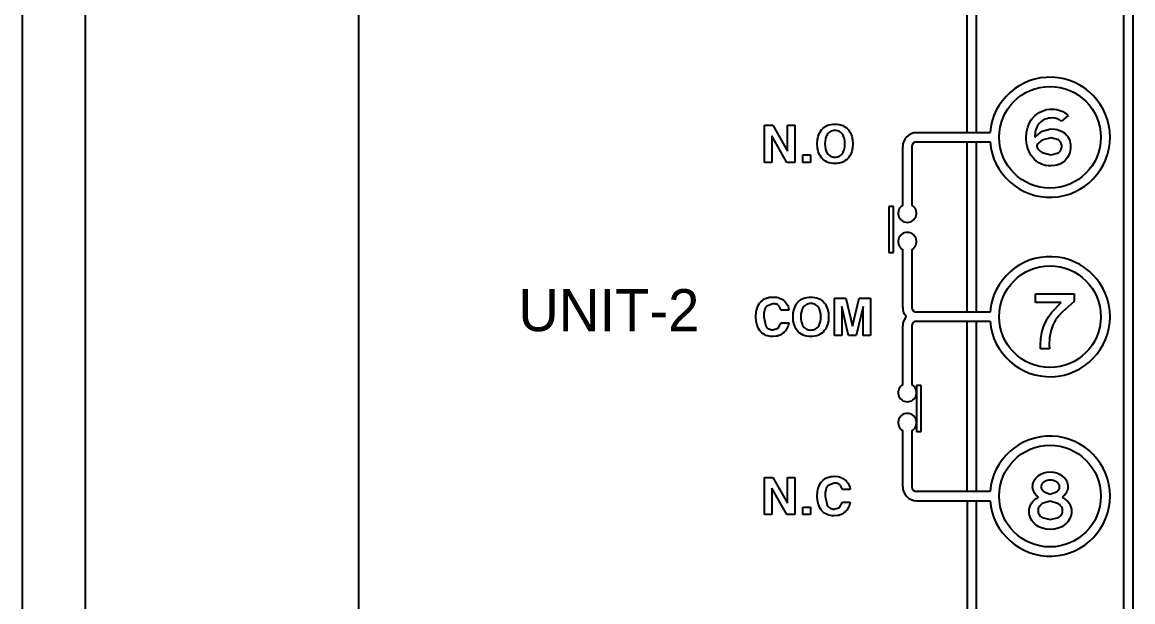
# Model space of a CAD drawing. Header units: millimetres. Extents: x 509 to 2635, y 363 to 1089.
# Drawn here: x 653.61 to 680.03, y 678.32 to 692.11 of the extents above; entities that cross this region are included whole.
import ezdxf

# ---------------------------------------------------------------- set-up
doc = ezdxf.new("R2010")
doc.units = ezdxf.units.MM

msp = doc.modelspace()

# ---------------------------------------------------------------- linework, layer by layer
for p, q in [((653.606, 734.939), (653.606, 636.939)), ((655.106, 734.939), (655.106, 636.939)), ((679.816, 712.533), (679.816, 662.157)), ((680.035, 712.752), (680.035, 661.938)), ((661.606, 711.439), (661.606, 650.439)), ((676.096, 689.483), (676.096, 693.555)), ((676.315, 689.483), (676.315, 693.555)), ((677.62, 689.785), (677.658, 689.835)), ((677.658, 689.835), (677.703, 689.884)), ((677.703, 689.884), (677.752, 689.926)), ((677.752, 689.926), (677.804, 689.962)), ((677.804, 689.962), (677.859, 689.991)), ((677.859, 689.991), (677.917, 690.014)), ((677.948, 689.803), (677.912, 689.786)), ((677.917, 690.014), (677.979, 690.031)), ((677.986, 689.816), (677.948, 689.803)), ((677.979, 690.031), (678.044, 690.04)), ((678.026, 689.826), (677.986, 689.816)), ((678.069, 689.832), (678.026, 689.826)), ((678.044, 690.04), (678.113, 690.044)), ((678.113, 689.833), (678.069, 689.832)), ((678.113, 690.044), (678.17, 690.041)), ((678.179, 689.829), (678.113, 689.833)), ((678.17, 690.041), (678.225, 690.034)), ((678.21, 689.823), (678.179, 689.829)), ((678.239, 689.814), (678.21, 689.823)), ((678.225, 690.034), (678.277, 690.022)), ((678.267, 689.803), (678.239, 689.814)), ((678.293, 689.79), (678.267, 689.803)), ((678.277, 690.022), (678.326, 690.006)), ((678.326, 690.006), (678.373, 689.985)), ((678.499, 689.893), (678.34, 689.756)), ((678.373, 689.985), (678.418, 689.959)), ((678.418, 689.959), (678.46, 689.928)), ((678.46, 689.928), (678.499, 689.893)), ((671.271, 689.658), (671.465, 689.658)), ((671.271, 688.776), (671.271, 689.658)), ((671.465, 689.658), (671.816, 689.045)), ((671.816, 689.045), (671.817, 689.658)), ((671.817, 689.658), (671.989, 689.658)), ((671.989, 689.658), (671.989, 688.776)), ((672.601, 689.514), (672.625, 689.547)), ((672.625, 689.547), (672.655, 689.58)), ((672.655, 689.58), (672.688, 689.608)), ((672.688, 689.608), (672.723, 689.633)), ((672.723, 689.633), (672.762, 689.652)), ((672.762, 689.652), (672.804, 689.668)), ((672.804, 689.668), (672.849, 689.679)), ((672.849, 689.679), (672.897, 689.686)), ((672.897, 689.686), (672.947, 689.688)), ((672.947, 689.688), (672.998, 689.686)), ((672.998, 689.686), (673.045, 689.679)), ((673.045, 689.679), (673.09, 689.668)), ((673.09, 689.668), (673.131, 689.652)), ((673.131, 689.652), (673.17, 689.633)), ((673.17, 689.633), (673.206, 689.608)), ((673.206, 689.608), (673.239, 689.58)), ((673.239, 689.58), (673.268, 689.547)), ((673.268, 689.547), (673.292, 689.514)), ((677.506, 689.491), (677.536, 689.617)), ((677.536, 689.617), (677.559, 689.676)), ((677.559, 689.676), (677.587, 689.732)), ((677.587, 689.732), (677.62, 689.785)), ((677.732, 689.574), (677.719, 689.534)), ((677.748, 689.611), (677.732, 689.574)), ((677.767, 689.646), (677.748, 689.611)), ((677.79, 689.68), (677.767, 689.646)), ((677.817, 689.711), (677.79, 689.68)), ((677.847, 689.74), (677.817, 689.711)), ((677.879, 689.765), (677.847, 689.74)), ((677.876, 689.517), (678.096, 689.571)), ((677.912, 689.786), (677.879, 689.765)), ((678.096, 689.571), (678.191, 689.564)), ((678.191, 689.564), (678.235, 689.555)), ((678.235, 689.555), (678.276, 689.543)), ((678.276, 689.543), (678.316, 689.528)), ((678.317, 689.774), (678.293, 689.79)), ((678.34, 689.756), (678.317, 689.774)), ((671.445, 689.404), (671.442, 689.404)), ((671.442, 689.404), (671.442, 688.776)), ((671.804, 688.776), (671.445, 689.404)), ((672.524, 689.217), (672.53, 689.314)), ((672.53, 689.314), (672.549, 689.401)), ((672.549, 689.401), (672.563, 689.441)), ((672.563, 689.441), (672.581, 689.478)), ((672.581, 689.478), (672.601, 689.514)), ((672.711, 689.284), (672.708, 689.217)), ((672.721, 689.343), (672.711, 689.284)), ((672.739, 689.395), (672.721, 689.343)), ((672.75, 689.418), (672.739, 689.395)), ((672.763, 689.44), (672.75, 689.418)), ((672.78, 689.461), (672.763, 689.44)), ((672.798, 689.48), (672.78, 689.461)), ((672.819, 689.496), (672.798, 689.48)), ((672.841, 689.509), (672.819, 689.496)), ((672.865, 689.519), (672.841, 689.509)), ((672.891, 689.526), (672.865, 689.519)), ((672.918, 689.531), (672.891, 689.526)), ((672.947, 689.532), (672.918, 689.531)), ((672.977, 689.531), (672.947, 689.532)), ((673.004, 689.526), (672.977, 689.531)), ((673.029, 689.519), (673.004, 689.526)), ((673.053, 689.509), (673.029, 689.519)), ((673.075, 689.496), (673.053, 689.509)), ((673.095, 689.48), (673.075, 689.496)), ((673.113, 689.461), (673.095, 689.48)), ((673.13, 689.44), (673.113, 689.461)), ((673.143, 689.418), (673.13, 689.44)), ((673.154, 689.395), (673.143, 689.418)), ((673.172, 689.343), (673.154, 689.395)), ((673.183, 689.284), (673.172, 689.343)), ((673.186, 689.217), (673.183, 689.284)), ((673.292, 689.514), (673.313, 689.478)), ((673.313, 689.478), (673.33, 689.441)), ((673.33, 689.441), (673.345, 689.401)), ((673.345, 689.401), (673.364, 689.314)), ((673.364, 689.314), (673.37, 689.217)), ((676.639, 689.483), (674.889, 689.483)), ((677.495, 689.353), (677.506, 689.491)), ((677.505, 689.223), (677.495, 689.353)), ((677.71, 689.493), (677.703, 689.405)), ((677.703, 689.405), (677.704, 689.374)), ((677.704, 689.374), (677.876, 689.517)), ((677.719, 689.534), (677.71, 689.493)), ((677.849, 689.284), (677.805, 689.251)), ((677.904, 689.313), (677.849, 689.284)), ((678.096, 689.36), (677.904, 689.313)), ((678.267, 689.312), (678.096, 689.36)), ((678.285, 689.297), (678.267, 689.312)), ((678.301, 689.282), (678.285, 689.297)), ((678.315, 689.264), (678.301, 689.282)), ((678.316, 689.528), (678.353, 689.509)), ((678.353, 689.509), (678.389, 689.486)), ((678.389, 689.486), (678.422, 689.46)), ((678.422, 689.46), (678.453, 689.43)), ((678.453, 689.43), (678.48, 689.398)), ((678.48, 689.398), (678.503, 689.363)), ((678.503, 689.363), (678.521, 689.326)), ((678.521, 689.326), (678.536, 689.286)), ((678.536, 689.286), (678.546, 689.244)), ((672.53, 689.121), (672.524, 689.217)), ((672.549, 689.034), (672.53, 689.121)), ((672.563, 688.994), (672.549, 689.034)), ((672.708, 689.217), (672.711, 689.151)), ((672.711, 689.151), (672.721, 689.092)), ((672.721, 689.092), (672.739, 689.04)), ((672.739, 689.04), (672.75, 689.016)), ((672.75, 689.016), (672.763, 688.995)), ((673.13, 688.995), (673.143, 689.016)), ((673.143, 689.016), (673.154, 689.04)), ((673.154, 689.04), (673.172, 689.092)), ((673.172, 689.092), (673.183, 689.151)), ((673.183, 689.151), (673.186, 689.217)), ((673.345, 689.034), (673.33, 688.994)), ((673.364, 689.121), (673.345, 689.034)), ((673.37, 689.217), (673.364, 689.121)), ((674.559, 687.756), (674.559, 689.153)), ((674.778, 689.154), (674.778, 687.756)), ((674.888, 689.264), (676.639, 689.264)), ((676.096, 685.212), (676.096, 689.264)), ((676.315, 685.212), (676.315, 689.264)), ((677.518, 689.162), (677.505, 689.223)), ((677.535, 689.104), (677.518, 689.162)), ((677.557, 689.047), (677.535, 689.104)), ((677.585, 688.993), (677.557, 689.047)), ((677.758, 689.194), (677.748, 689.174)), ((677.748, 689.174), (677.755, 689.149)), ((677.755, 689.149), (677.765, 689.125)), ((677.771, 689.214), (677.758, 689.194)), ((677.765, 689.125), (677.778, 689.103)), ((677.787, 689.233), (677.771, 689.214)), ((677.778, 689.103), (677.793, 689.082)), ((677.805, 689.251), (677.787, 689.233)), ((677.793, 689.082), (677.811, 689.062)), ((677.811, 689.062), (677.831, 689.043)), ((677.831, 689.043), (677.879, 689.01)), ((677.879, 689.01), (678.087, 688.953)), ((678.263, 689.004), (678.282, 689.019)), ((678.282, 689.019), (678.299, 689.035)), ((678.299, 689.035), (678.313, 689.053)), ((678.313, 689.053), (678.325, 689.071)), ((678.326, 689.246), (678.315, 689.264)), ((678.325, 689.071), (678.334, 689.091)), ((678.334, 689.226), (678.326, 689.246)), ((678.341, 689.205), (678.334, 689.226)), ((678.334, 689.091), (678.34, 689.113)), ((678.34, 689.113), (678.344, 689.135)), ((678.344, 689.183), (678.341, 689.205)), ((678.345, 689.159), (678.344, 689.183)), ((678.344, 689.135), (678.345, 689.159)), ((678.536, 689.011), (678.521, 688.969)), ((678.546, 689.056), (678.536, 689.011)), ((678.546, 689.244), (678.552, 689.2)), ((678.552, 689.103), (678.546, 689.056)), ((678.552, 689.2), (678.554, 689.153)), ((678.554, 689.153), (678.552, 689.103)), ((671.442, 688.776), (671.271, 688.776)), ((671.989, 688.776), (671.804, 688.776)), ((672.179, 688.955), (672.363, 688.955)), ((672.179, 688.776), (672.179, 688.955)), ((672.363, 688.776), (672.179, 688.776)), ((672.363, 688.955), (672.363, 688.776)), ((672.581, 688.956), (672.563, 688.994)), ((672.601, 688.921), (672.581, 688.956)), ((672.625, 688.888), (672.601, 688.921)), ((672.655, 688.855), (672.625, 688.888)), ((672.688, 688.826), (672.655, 688.855)), ((672.723, 688.802), (672.688, 688.826)), ((672.762, 688.782), (672.723, 688.802)), ((672.804, 688.766), (672.762, 688.782)), ((672.763, 688.995), (672.78, 688.973)), ((672.78, 688.973), (672.798, 688.954)), ((672.798, 688.954), (672.819, 688.938)), ((672.849, 688.755), (672.804, 688.766)), ((672.819, 688.938), (672.841, 688.925)), ((672.841, 688.925), (672.865, 688.914)), ((672.897, 688.749), (672.849, 688.755)), ((672.865, 688.914), (672.891, 688.907)), ((672.891, 688.907), (672.918, 688.903)), ((672.947, 688.747), (672.897, 688.749)), ((672.918, 688.903), (672.947, 688.901)), ((672.947, 688.901), (672.977, 688.903)), ((672.998, 688.749), (672.947, 688.747)), ((672.977, 688.903), (673.004, 688.907)), ((673.045, 688.755), (672.998, 688.749)), ((673.004, 688.907), (673.029, 688.914)), ((673.029, 688.914), (673.053, 688.925)), ((673.09, 688.766), (673.045, 688.755)), ((673.053, 688.925), (673.075, 688.938)), ((673.075, 688.938), (673.095, 688.954)), ((673.131, 688.782), (673.09, 688.766)), ((673.095, 688.954), (673.113, 688.973)), ((673.113, 688.973), (673.13, 688.995)), ((673.17, 688.802), (673.131, 688.782)), ((673.206, 688.826), (673.17, 688.802)), ((673.239, 688.855), (673.206, 688.826)), ((673.268, 688.888), (673.239, 688.855)), ((673.292, 688.921), (673.268, 688.888)), ((673.313, 688.956), (673.292, 688.921)), ((673.33, 688.994), (673.313, 688.956)), ((677.617, 688.942), (677.585, 688.993)), ((677.654, 688.893), (677.617, 688.942)), ((677.698, 688.845), (677.654, 688.893)), ((677.745, 688.804), (677.698, 688.845)), ((677.795, 688.769), (677.745, 688.804)), ((677.847, 688.741), (677.795, 688.769)), ((678.087, 688.953), (678.263, 689.004)), ((678.351, 688.763), (678.312, 688.741)), ((678.387, 688.79), (678.351, 688.763)), ((678.422, 688.82), (678.387, 688.79)), ((678.453, 688.854), (678.422, 688.82)), ((678.48, 688.89), (678.453, 688.854)), ((678.503, 688.928), (678.48, 688.89)), ((678.521, 688.969), (678.503, 688.928)), ((677.903, 688.719), (677.847, 688.741)), ((677.961, 688.703), (677.903, 688.719)), ((678.022, 688.693), (677.961, 688.703)), ((678.087, 688.69), (678.022, 688.693)), ((678.183, 688.698), (678.087, 688.69)), ((678.229, 688.709), (678.183, 688.698)), ((678.272, 688.723), (678.229, 688.709)), ((678.312, 688.741), (678.272, 688.723)), ((674.342, 687.727), (674.232, 687.727)), ((674.232, 687.727), (674.232, 686.632)), ((674.342, 686.632), (674.342, 687.727)), ((674.232, 686.632), (674.342, 686.632)), ((674.559, 685.323), (674.559, 686.7)), ((674.778, 686.7), (674.778, 685.322)), ((677.717, 685.65), (678.637, 685.65)), ((677.717, 685.44), (677.717, 685.65)), ((678.637, 685.65), (678.637, 685.466)), ((671.094, 685.304), (671.111, 685.346)), ((671.111, 685.346), (671.131, 685.386)), ((671.131, 685.386), (671.155, 685.422)), ((671.155, 685.422), (671.182, 685.455)), ((671.182, 685.455), (671.211, 685.482)), ((671.211, 685.482), (671.241, 685.506)), ((671.241, 685.506), (671.274, 685.526)), ((671.274, 685.526), (671.309, 685.542)), ((671.31, 685.33), (671.295, 685.305)), ((671.309, 685.542), (671.346, 685.555)), ((671.328, 685.352), (671.31, 685.33)), ((671.471, 685.411), (671.328, 685.352)), ((671.346, 685.555), (671.385, 685.564)), ((671.385, 685.564), (671.426, 685.569)), ((671.426, 685.569), (671.47, 685.571)), ((671.47, 685.571), (671.555, 685.564)), ((671.518, 685.408), (671.471, 685.411)), ((671.538, 685.404), (671.518, 685.408)), ((671.558, 685.398), (671.538, 685.404)), ((671.555, 685.564), (671.594, 685.556)), ((671.576, 685.39), (671.558, 685.398)), ((671.592, 685.38), (671.576, 685.39)), ((671.607, 685.369), (671.592, 685.38)), ((671.594, 685.556), (671.631, 685.544)), ((671.62, 685.356), (671.607, 685.369)), ((671.667, 685.26), (671.62, 685.356)), ((671.631, 685.544), (671.665, 685.529)), ((671.665, 685.529), (671.698, 685.511)), ((671.698, 685.511), (671.728, 685.489)), ((671.728, 685.489), (671.755, 685.464)), ((671.755, 685.464), (671.793, 685.419)), ((671.793, 685.419), (671.809, 685.395)), ((671.809, 685.395), (671.822, 685.37)), ((671.822, 685.37), (671.833, 685.344)), ((671.833, 685.344), (671.841, 685.317)), ((671.841, 685.317), (671.851, 685.26)), ((671.975, 685.284), (671.989, 685.324)), ((671.989, 685.324), (672.007, 685.362)), ((672.007, 685.362), (672.027, 685.397)), ((672.027, 685.397), (672.051, 685.43)), ((672.051, 685.43), (672.081, 685.463)), ((672.081, 685.463), (672.114, 685.492)), ((672.114, 685.492), (672.149, 685.516)), ((672.149, 685.516), (672.188, 685.536)), ((672.189, 685.323), (672.176, 685.301)), ((672.188, 685.536), (672.23, 685.551)), ((672.206, 685.345), (672.189, 685.323)), ((672.224, 685.363), (672.206, 685.345)), ((672.245, 685.379), (672.224, 685.363)), ((672.23, 685.551), (672.275, 685.562)), ((672.267, 685.392), (672.245, 685.379)), ((672.291, 685.402), (672.267, 685.392)), ((672.275, 685.562), (672.323, 685.569)), ((672.316, 685.409), (672.291, 685.402)), ((672.344, 685.414), (672.316, 685.409)), ((672.323, 685.569), (672.373, 685.571)), ((672.373, 685.415), (672.344, 685.414)), ((672.373, 685.571), (672.424, 685.569)), ((672.403, 685.414), (672.373, 685.415)), ((672.43, 685.409), (672.403, 685.414)), ((672.424, 685.569), (672.471, 685.562)), ((672.455, 685.402), (672.43, 685.409)), ((672.479, 685.392), (672.455, 685.402)), ((672.471, 685.562), (672.516, 685.551)), ((672.501, 685.379), (672.479, 685.392)), ((672.521, 685.363), (672.501, 685.379)), ((672.516, 685.551), (672.557, 685.536)), ((672.539, 685.345), (672.521, 685.363)), ((672.556, 685.323), (672.539, 685.345)), ((672.569, 685.301), (672.556, 685.323)), ((672.557, 685.536), (672.596, 685.516)), ((672.596, 685.516), (672.632, 685.492)), ((672.632, 685.492), (672.665, 685.463)), ((672.665, 685.463), (672.694, 685.43)), ((672.694, 685.43), (672.718, 685.397)), ((672.718, 685.397), (672.739, 685.362)), ((672.739, 685.362), (672.756, 685.324)), ((672.756, 685.324), (672.771, 685.284)), ((672.935, 685.542), (673.204, 685.542)), ((672.935, 684.659), (672.935, 685.542)), ((673.109, 685.344), (673.107, 685.344)), ((673.107, 685.344), (673.107, 684.659)), ((673.271, 684.659), (673.109, 685.344)), ((673.204, 685.542), (673.363, 684.875)), ((673.366, 684.875), (673.523, 685.542)), ((673.615, 685.344), (673.451, 684.659)), ((673.523, 685.542), (673.789, 685.542)), ((673.617, 685.344), (673.615, 685.344)), ((673.617, 684.659), (673.617, 685.344)), ((673.789, 685.542), (673.789, 684.659)), ((678.331, 685.44), (677.717, 685.44)), ((678.111, 685.212), (678.331, 685.44)), ((678.637, 685.466), (678.356, 685.208)), ((671.065, 685.103), (671.072, 685.21)), ((671.072, 684.995), (671.065, 685.103)), ((671.072, 685.21), (671.081, 685.258)), ((671.081, 685.258), (671.094, 685.304)), ((671.257, 685.179), (671.253, 685.099)), ((671.253, 685.099), (671.303, 684.881)), ((671.271, 685.248), (671.257, 685.179)), ((671.282, 685.278), (671.271, 685.248)), ((671.295, 685.305), (671.282, 685.278)), ((671.851, 685.26), (671.667, 685.26)), ((671.949, 685.1), (671.956, 685.197)), ((671.956, 685.004), (671.949, 685.1)), ((671.956, 685.197), (671.975, 685.284)), ((672.137, 685.167), (672.134, 685.1)), ((672.134, 685.1), (672.137, 685.034)), ((672.147, 685.226), (672.137, 685.167)), ((672.165, 685.278), (672.147, 685.226)), ((672.176, 685.301), (672.165, 685.278)), ((672.58, 685.278), (672.569, 685.301)), ((672.598, 685.226), (672.58, 685.278)), ((672.609, 685.167), (672.598, 685.226)), ((672.612, 685.1), (672.609, 685.167)), ((672.609, 685.034), (672.612, 685.1)), ((672.771, 685.284), (672.79, 685.197)), ((672.79, 685.197), (672.796, 685.1)), ((672.796, 685.1), (672.79, 685.004)), ((676.639, 685.212), (674.888, 685.212)), ((677.963, 684.992), (678.028, 685.101)), ((678.028, 685.101), (678.111, 685.212)), ((678.261, 685.106), (678.197, 685.023)), ((678.356, 685.208), (678.261, 685.106)), ((671.093, 684.9), (671.072, 684.995)), ((671.109, 684.857), (671.093, 684.9)), ((671.128, 684.818), (671.109, 684.857)), ((671.151, 684.781), (671.128, 684.818)), ((671.177, 684.748), (671.151, 684.781)), ((671.303, 684.881), (671.318, 684.86)), ((671.318, 684.86), (671.335, 684.841)), ((671.335, 684.841), (671.353, 684.825)), ((671.353, 684.825), (671.373, 684.812)), ((671.373, 684.812), (671.395, 684.802)), ((671.395, 684.802), (671.419, 684.795)), ((671.419, 684.795), (671.444, 684.791)), ((671.444, 684.791), (671.471, 684.789)), ((671.471, 684.789), (671.599, 684.832)), ((671.599, 684.832), (671.667, 684.955)), ((671.667, 684.955), (671.851, 684.955)), ((671.805, 684.821), (671.771, 684.767)), ((671.832, 684.884), (671.805, 684.821)), ((671.851, 684.955), (671.832, 684.884)), ((671.975, 684.917), (671.956, 685.004)), ((671.989, 684.877), (671.975, 684.917)), ((672.007, 684.839), (671.989, 684.877)), ((672.027, 684.804), (672.007, 684.839)), ((672.051, 684.771), (672.027, 684.804)), ((672.137, 685.034), (672.147, 684.975)), ((672.147, 684.975), (672.165, 684.923)), ((672.165, 684.923), (672.176, 684.9)), ((672.176, 684.9), (672.189, 684.878)), ((672.189, 684.878), (672.206, 684.856)), ((672.206, 684.856), (672.224, 684.837)), ((672.224, 684.837), (672.245, 684.821)), ((672.245, 684.821), (672.267, 684.808)), ((672.267, 684.808), (672.291, 684.798)), ((672.291, 684.798), (672.316, 684.79)), ((672.316, 684.79), (672.344, 684.786)), ((672.344, 684.786), (672.373, 684.784)), ((672.373, 684.784), (672.403, 684.786)), ((672.403, 684.786), (672.43, 684.79)), ((672.43, 684.79), (672.455, 684.798)), ((672.455, 684.798), (672.479, 684.808)), ((672.479, 684.808), (672.501, 684.821)), ((672.501, 684.821), (672.521, 684.837)), ((672.521, 684.837), (672.539, 684.856)), ((672.539, 684.856), (672.556, 684.878)), ((672.556, 684.878), (672.569, 684.9)), ((672.569, 684.9), (672.58, 684.923)), ((672.58, 684.923), (672.598, 684.975)), ((672.598, 684.975), (672.609, 685.034)), ((672.718, 684.804), (672.694, 684.771)), ((672.739, 684.839), (672.718, 684.804)), ((672.756, 684.877), (672.739, 684.839)), ((672.771, 684.917), (672.756, 684.877)), ((672.79, 685.004), (672.771, 684.917)), ((673.363, 684.875), (673.366, 684.875)), ((674.559, 683.486), (674.559, 684.882)), ((674.778, 684.883), (674.778, 683.486)), ((674.888, 684.993), (676.639, 684.993)), ((676.096, 680.941), (676.096, 684.993)), ((676.315, 680.941), (676.315, 684.993)), ((677.868, 684.728), (677.907, 684.864)), ((677.907, 684.864), (677.963, 684.992)), ((678.131, 684.9), (678.084, 684.76)), ((678.162, 684.964), (678.131, 684.9)), ((678.197, 685.023), (678.162, 684.964)), ((671.205, 684.721), (671.177, 684.748)), ((671.236, 684.697), (671.205, 684.721)), ((671.268, 684.676), (671.236, 684.697)), ((671.303, 684.659), (671.268, 684.676)), ((671.341, 684.646), (671.303, 684.659)), ((671.381, 684.637), (671.341, 684.646)), ((671.423, 684.632), (671.381, 684.637)), ((671.468, 684.63), (671.423, 684.632)), ((671.544, 684.636), (671.468, 684.63)), ((671.579, 684.643), (671.544, 684.636)), ((671.612, 684.653), (671.579, 684.643)), ((671.644, 684.665), (671.612, 684.653)), ((671.674, 684.681), (671.644, 684.665)), ((671.702, 684.7), (671.674, 684.681)), ((671.728, 684.721), (671.702, 684.7)), ((671.75, 684.743), (671.728, 684.721)), ((671.771, 684.767), (671.75, 684.743)), ((672.081, 684.738), (672.051, 684.771)), ((672.114, 684.709), (672.081, 684.738)), ((672.149, 684.685), (672.114, 684.709)), ((672.188, 684.665), (672.149, 684.685)), ((672.23, 684.65), (672.188, 684.665)), ((672.275, 684.639), (672.23, 684.65)), ((672.323, 684.632), (672.275, 684.639)), ((672.373, 684.63), (672.323, 684.632)), ((672.424, 684.632), (672.373, 684.63)), ((672.471, 684.639), (672.424, 684.632)), ((672.516, 684.65), (672.471, 684.639)), ((672.557, 684.665), (672.516, 684.65)), ((672.596, 684.685), (672.557, 684.665)), ((672.632, 684.709), (672.596, 684.685)), ((672.665, 684.738), (672.632, 684.709)), ((672.694, 684.771), (672.665, 684.738)), ((673.107, 684.659), (672.935, 684.659)), ((673.451, 684.659), (673.271, 684.659)), ((673.789, 684.659), (673.617, 684.659)), ((677.836, 684.427), (677.844, 684.582)), ((677.844, 684.582), (677.868, 684.728)), ((678.055, 684.602), (678.046, 684.427)), ((678.084, 684.76), (678.055, 684.602)), ((677.842, 684.336), (677.836, 684.427)), ((678.052, 684.336), (677.842, 684.336)), ((678.046, 684.427), (678.052, 684.336)), ((674.888, 683.467), (674.888, 682.372)), ((674.997, 683.467), (674.888, 683.467)), ((674.997, 682.372), (674.997, 683.467)), ((674.559, 681.052), (674.559, 682.391)), ((674.778, 682.391), (674.778, 681.051)), ((674.888, 682.372), (674.997, 682.372)), ((677.785, 681.311), (677.849, 681.353)), ((677.849, 681.353), (677.919, 681.383)), ((677.919, 681.383), (677.993, 681.401)), ((677.993, 681.401), (678.071, 681.407)), ((678.071, 681.407), (678.15, 681.401)), ((678.15, 681.401), (678.224, 681.383)), ((678.224, 681.383), (678.293, 681.353)), ((678.293, 681.353), (678.358, 681.311)), ((671.271, 681.273), (671.465, 681.273)), ((671.271, 680.391), (671.271, 681.273)), ((671.465, 681.273), (671.816, 680.66)), ((671.816, 680.66), (671.817, 681.273)), ((671.817, 681.273), (671.989, 681.273)), ((671.989, 681.273), (671.989, 680.391)), ((672.569, 681.078), (672.59, 681.117)), ((672.59, 681.117), (672.614, 681.153)), ((672.614, 681.153), (672.641, 681.186)), ((672.641, 681.186), (672.669, 681.214)), ((672.669, 681.214), (672.7, 681.237)), ((672.7, 681.237), (672.733, 681.257)), ((672.733, 681.257), (672.768, 681.274)), ((672.768, 681.274), (672.805, 681.286)), ((672.787, 681.083), (672.769, 681.061)), ((672.93, 681.143), (672.787, 681.083)), ((672.805, 681.286), (672.844, 681.295)), ((672.844, 681.295), (672.885, 681.301)), ((672.885, 681.301), (672.929, 681.303)), ((672.929, 681.303), (673.014, 681.296)), ((672.976, 681.14), (672.93, 681.143)), ((672.997, 681.135), (672.976, 681.14)), ((673.017, 681.129), (672.997, 681.135)), ((673.014, 681.296), (673.053, 681.288)), ((673.035, 681.122), (673.017, 681.129)), ((673.051, 681.112), (673.035, 681.122)), ((673.066, 681.101), (673.051, 681.112)), ((673.053, 681.288), (673.089, 681.276)), ((673.079, 681.088), (673.066, 681.101)), ((673.126, 680.992), (673.079, 681.088)), ((673.089, 681.276), (673.124, 681.261)), ((673.124, 681.261), (673.156, 681.243)), ((673.156, 681.243), (673.186, 681.221)), ((673.186, 681.221), (673.214, 681.196)), ((673.214, 681.196), (673.252, 681.151)), ((673.252, 681.151), (673.268, 681.127)), ((673.268, 681.127), (673.281, 681.102)), ((673.281, 681.102), (673.292, 681.076)), ((677.651, 681.05), (677.653, 681.088)), ((677.653, 681.088), (677.659, 681.125)), ((677.659, 681.125), (677.669, 681.16)), ((677.669, 681.16), (677.684, 681.194)), ((677.684, 681.194), (677.703, 681.226)), ((677.703, 681.226), (677.726, 681.256)), ((677.726, 681.256), (677.753, 681.284)), ((677.753, 681.284), (677.785, 681.311)), ((677.855, 681.085), (677.852, 681.068)), ((677.861, 681.102), (677.855, 681.085)), ((677.869, 681.118), (677.861, 681.102)), ((677.88, 681.132), (677.869, 681.118)), ((677.892, 681.146), (677.88, 681.132)), ((677.908, 681.159), (677.892, 681.146)), ((677.925, 681.172), (677.908, 681.159)), ((677.959, 681.19), (677.925, 681.172)), ((677.995, 681.202), (677.959, 681.19)), ((678.032, 681.21), (677.995, 681.202)), ((678.071, 681.212), (678.032, 681.21)), ((678.11, 681.21), (678.071, 681.212)), ((678.148, 681.202), (678.11, 681.21)), ((678.183, 681.19), (678.148, 681.202)), ((678.217, 681.172), (678.183, 681.19)), ((678.235, 681.159), (678.217, 681.172)), ((678.25, 681.146), (678.235, 681.159)), ((678.263, 681.132), (678.25, 681.146)), ((678.273, 681.118), (678.263, 681.132)), ((678.281, 681.102), (678.273, 681.118)), ((678.287, 681.085), (678.281, 681.102)), ((678.291, 681.068), (678.287, 681.085)), ((678.358, 681.311), (678.389, 681.284)), ((678.389, 681.284), (678.416, 681.256)), ((678.416, 681.256), (678.439, 681.226)), ((678.439, 681.226), (678.458, 681.194)), ((678.458, 681.194), (678.473, 681.16)), ((678.473, 681.16), (678.483, 681.125)), ((678.483, 681.125), (678.489, 681.088)), ((678.489, 681.088), (678.492, 681.05)), ((671.445, 681.019), (671.442, 681.019)), ((671.442, 681.019), (671.442, 680.391)), ((671.804, 680.391), (671.445, 681.019)), ((672.524, 680.834), (672.531, 680.941)), ((672.531, 680.726), (672.524, 680.834)), ((672.531, 680.941), (672.54, 680.99)), ((672.54, 680.99), (672.553, 681.036)), ((672.553, 681.036), (672.569, 681.078)), ((672.716, 680.911), (672.711, 680.831)), ((672.711, 680.831), (672.762, 680.613)), ((672.73, 680.979), (672.716, 680.911)), ((672.741, 681.01), (672.73, 680.979)), ((672.754, 681.037), (672.741, 681.01)), ((672.769, 681.061), (672.754, 681.037)), ((673.31, 680.992), (673.126, 680.992)), ((673.292, 681.076), (673.3, 681.049)), ((673.3, 681.049), (673.31, 680.992)), ((676.639, 680.941), (674.888, 680.941)), ((677.653, 681.017), (677.651, 681.05)), ((677.659, 680.985), (677.653, 681.017)), ((677.67, 680.954), (677.659, 680.985)), ((677.685, 680.923), (677.67, 680.954)), ((677.705, 680.894), (677.685, 680.923)), ((677.728, 680.865), (677.705, 680.894)), ((677.789, 680.81), (677.728, 680.865)), ((677.852, 681.068), (677.85, 681.05)), ((677.85, 681.05), (677.852, 681.034)), ((677.852, 681.034), (677.855, 681.018)), ((677.855, 681.018), (677.861, 681.003)), ((677.861, 681.003), (677.87, 680.988)), ((677.87, 680.988), (677.881, 680.974)), ((677.881, 680.974), (677.894, 680.96)), ((677.894, 680.96), (677.928, 680.933)), ((677.928, 680.933), (678.071, 680.881)), ((678.071, 680.881), (678.216, 680.93)), ((678.216, 680.93), (678.233, 680.943)), ((678.233, 680.943), (678.249, 680.957)), ((678.249, 680.957), (678.262, 680.971)), ((678.262, 680.971), (678.273, 680.985)), ((678.273, 680.985), (678.281, 681.001)), ((678.281, 681.001), (678.287, 681.016)), ((678.287, 681.016), (678.291, 681.033)), ((678.292, 681.05), (678.291, 681.068)), ((678.291, 681.033), (678.292, 681.05)), ((678.387, 680.837), (678.355, 680.81)), ((678.415, 680.865), (678.387, 680.837)), ((678.438, 680.893), (678.415, 680.865)), ((678.457, 680.923), (678.438, 680.893)), ((678.472, 680.953), (678.457, 680.923)), ((678.483, 680.984), (678.472, 680.953)), ((678.489, 681.016), (678.483, 680.984)), ((678.492, 681.05), (678.489, 681.016)), ((672.179, 680.57), (672.363, 680.57)), ((672.179, 680.391), (672.179, 680.57)), ((672.363, 680.57), (672.363, 680.391)), ((672.552, 680.631), (672.531, 680.726)), ((672.568, 680.589), (672.552, 680.631)), ((672.587, 680.549), (672.568, 680.589)), ((672.762, 680.613), (672.777, 680.591)), ((672.777, 680.591), (672.793, 680.573)), ((672.793, 680.573), (672.812, 680.557)), ((672.812, 680.557), (672.832, 680.544)), ((672.93, 680.521), (673.058, 680.564)), ((673.058, 680.564), (673.126, 680.686)), ((673.126, 680.686), (673.31, 680.686)), ((673.264, 680.553), (673.229, 680.499)), ((673.291, 680.615), (673.264, 680.553)), ((673.31, 680.686), (673.291, 680.615)), ((674.889, 680.722), (676.639, 680.722)), ((676.096, 680.722), (676.096, 676.691)), ((676.315, 676.691), (676.315, 680.722)), ((677.571, 680.525), (677.582, 680.572)), ((677.582, 680.572), (677.599, 680.617)), ((677.599, 680.617), (677.623, 680.66)), ((677.623, 680.66), (677.654, 680.701)), ((677.654, 680.701), (677.692, 680.74)), ((677.692, 680.74), (677.737, 680.776)), ((677.737, 680.776), (677.789, 680.81)), ((677.792, 680.558), (677.784, 680.536)), ((677.803, 680.58), (677.792, 680.558)), ((677.818, 680.599), (677.803, 680.58)), ((677.835, 680.618), (677.818, 680.599)), ((677.856, 680.636), (677.835, 680.618)), ((677.879, 680.653), (677.856, 680.636)), ((678.071, 680.711), (677.879, 680.653)), ((678.264, 680.647), (678.071, 680.711)), ((678.288, 680.63), (678.264, 680.647)), ((678.309, 680.612), (678.288, 680.63)), ((678.326, 680.593), (678.309, 680.612)), ((678.34, 680.573), (678.326, 680.593)), ((678.351, 680.552), (678.34, 680.573)), ((678.359, 680.531), (678.351, 680.552)), ((678.355, 680.81), (678.407, 680.776)), ((678.407, 680.776), (678.452, 680.739)), ((678.452, 680.739), (678.49, 680.7)), ((678.49, 680.7), (678.521, 680.66)), ((678.521, 680.66), (678.546, 680.617)), ((678.546, 680.617), (678.563, 680.572)), ((678.563, 680.572), (678.573, 680.525)), ((671.442, 680.391), (671.271, 680.391)), ((671.989, 680.391), (671.804, 680.391)), ((672.363, 680.391), (672.179, 680.391)), ((672.61, 680.513), (672.587, 680.549)), ((672.636, 680.48), (672.61, 680.513)), ((672.664, 680.452), (672.636, 680.48)), ((672.694, 680.428), (672.664, 680.452)), ((672.727, 680.408), (672.694, 680.428)), ((672.762, 680.391), (672.727, 680.408)), ((672.8, 680.378), (672.762, 680.391)), ((672.839, 680.369), (672.8, 680.378)), ((672.832, 680.544), (672.854, 680.534)), ((672.882, 680.363), (672.839, 680.369)), ((672.854, 680.534), (672.878, 680.527)), ((672.878, 680.527), (672.903, 680.522)), ((672.926, 680.361), (672.882, 680.363)), ((672.903, 680.522), (672.93, 680.521)), ((673.002, 680.367), (672.926, 680.361)), ((673.038, 680.374), (673.002, 680.367)), ((673.071, 680.384), (673.038, 680.374)), ((673.103, 680.397), (673.071, 680.384)), ((673.133, 680.413), (673.103, 680.397)), ((673.161, 680.431), (673.133, 680.413)), ((673.187, 680.453), (673.161, 680.431)), ((673.209, 680.475), (673.187, 680.453)), ((673.229, 680.499), (673.209, 680.475)), ((677.568, 680.475), (677.571, 680.525)), ((677.57, 680.426), (677.568, 680.475)), ((677.578, 680.38), (677.57, 680.426)), ((677.59, 680.336), (677.578, 680.38)), ((677.607, 680.294), (677.59, 680.336)), ((677.629, 680.255), (677.607, 680.294)), ((677.78, 680.513), (677.778, 680.489)), ((677.778, 680.489), (677.78, 680.463)), ((677.784, 680.536), (677.78, 680.513)), ((677.78, 680.463), (677.784, 680.439)), ((677.784, 680.439), (677.792, 680.417)), ((677.792, 680.417), (677.803, 680.396)), ((677.803, 680.396), (677.817, 680.376)), ((677.817, 680.376), (677.834, 680.358)), ((677.834, 680.358), (677.854, 680.341)), ((677.854, 680.341), (677.877, 680.326)), ((677.877, 680.326), (678.071, 680.276)), ((678.071, 680.276), (678.264, 680.324)), ((678.264, 680.324), (678.288, 680.339)), ((678.288, 680.339), (678.309, 680.356)), ((678.309, 680.356), (678.326, 680.374)), ((678.326, 680.374), (678.34, 680.393)), ((678.34, 680.393), (678.351, 680.414)), ((678.351, 680.414), (678.359, 680.436)), ((678.364, 680.508), (678.359, 680.531)), ((678.359, 680.436), (678.364, 680.46)), ((678.365, 680.485), (678.364, 680.508)), ((678.364, 680.46), (678.365, 680.485)), ((678.538, 680.296), (678.516, 680.257)), ((678.555, 680.338), (678.538, 680.296)), ((678.567, 680.381), (678.555, 680.338)), ((678.574, 680.427), (678.567, 680.381)), ((678.573, 680.525), (678.577, 680.475)), ((678.577, 680.475), (678.574, 680.427)), ((677.656, 680.218), (677.629, 680.255)), ((677.688, 680.184), (677.656, 680.218)), ((677.724, 680.152), (677.688, 680.184)), ((677.761, 680.126), (677.724, 680.152)), ((677.8, 680.103), (677.761, 680.126)), ((677.84, 680.083), (677.8, 680.103)), ((677.883, 680.067), (677.84, 680.083)), ((677.975, 680.046), (677.883, 680.067)), ((678.074, 680.039), (677.975, 680.046)), ((678.171, 680.046), (678.074, 680.039)), ((678.262, 680.068), (678.171, 680.046)), ((678.304, 680.084), (678.262, 680.068)), ((678.345, 680.103), (678.304, 680.084)), ((678.384, 680.127), (678.345, 680.103)), ((678.421, 680.153), (678.384, 680.127)), ((678.457, 680.186), (678.421, 680.153)), ((678.489, 680.22), (678.457, 680.186)), ((678.516, 680.257), (678.489, 680.22))]:
    msp.add_line(p, q)
for centre in [(678.064, 689.374), (678.064, 685.103), (678.064, 680.832)]:
    msp.add_circle(centre, 1.21)
for centre, radius, start, end in [((678.064, 689.374), 1.429, 184.3964, 175.6036), ((674.889, 689.153), 0.33, 90, 180), ((674.888, 689.154), 0.11, 90, 180), ((674.669, 687.567), 0.219, 120, 60), ((674.669, 686.89), 0.219, 300, 240), ((678.064, 685.103), 1.429, 184.3964, 175.6036), ((674.889, 685.323), 0.33, 180, 221.9249), ((674.888, 685.322), 0.11, 180, 270), ((674.889, 684.882), 0.33, 138.0751, 180), ((674.888, 684.883), 0.11, 90, 180), ((674.669, 683.296), 0.219, 120, 60), ((674.669, 682.581), 0.219, 300, 240), ((678.064, 680.832), 1.429, 184.3964, 175.6036), ((674.889, 681.052, 0), 0.33, 180, 270), ((674.888, 681.051), 0.11, 180, 270)]:
    msp.add_arc(centre, radius, start, end)

# ---------------------------------------------------------------- texts
at = {"insert": (665.411, 685.758), "char_height": 1, "width": 4.5179, "attachment_point": 1}
msp.add_mtext('{\\f@\uffc8\uffdeﾸￕￅￂﾰﾡﾶ\ufff7ￃﾼ|b0|i0|c129|p18;UNIT-2}', dxfattribs=at)

doc.saveas('drawing.dxf')
